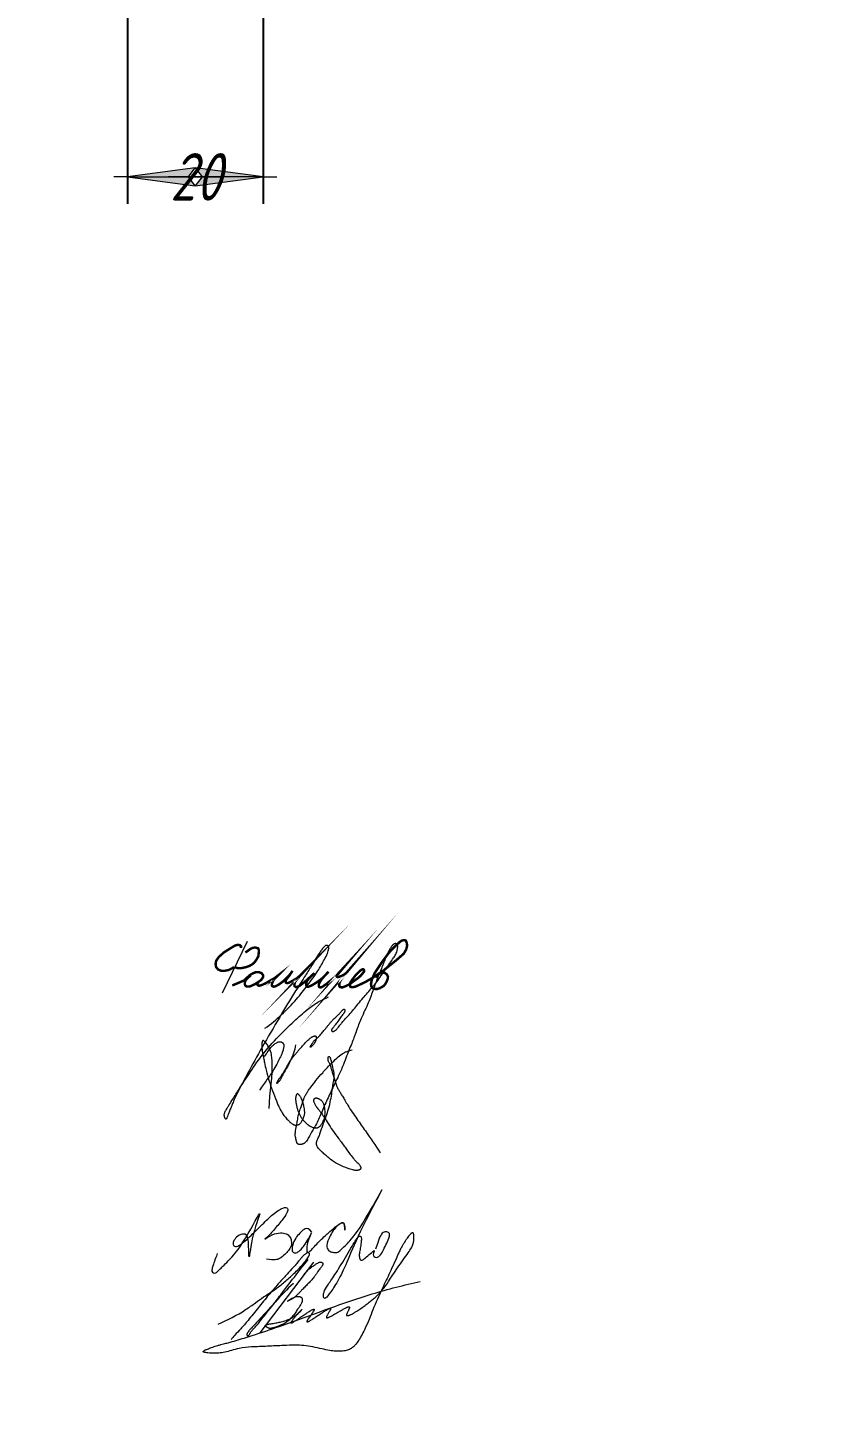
# Model space of a CAD drawing. Header units: millimetres. Extents: x 0 to 210, y 0 to 297.
# Drawn here: x 47.1 to 105.4, y 0 to 102.3 of the extents above; entities that cross this region are included whole.
import ezdxf

# ---------------------------------------------------------------- set-up
doc = ezdxf.new("R2010")
doc.units = ezdxf.units.MM
for name, pattern in [('K5LT32789', [0]), ('K5LT32790', [0]), ('K5LT32791', [0]), ('K5LT_THIN', [0])]:
    doc.linetypes.add(name, pattern=pattern)
doc.layers.add('Системный слой', color=7, linetype='Continuous')
doc.styles.add('KDIMTEXTSTYLE', font='GOST_AU.SHX', dxfattribs={"width": 0.96, "oblique": 15, "height": 5})
doc.dimstyles.new('KDIMSTYLE (0.50)', dxfattribs={"dimtxt": 5, "dimasz": 1, "dimexe": 2, "dimexo": 0.0625, "dimgap": 1, "dimtad": 1, "dimlfac": 2, "dimtxsty": 'KDIMTEXTSTYLE', "dimsah": 1, "dimcen": 0.09, "dimdle": 1, "dimadec": 0, "dimazin": 0, "dimtfac": 0.667, "dimtmove": 0, "dimatfit": 3, "dimfxl": 1, "dimtvp": 1, "dimtolj": 1, "dimtzin": 0, "dimarcsym": 0})

# ---------------------------------------------------------------- blocks, each defined once
blk = doc.blocks.new('KDIMARROW_02')
at = {"layer": 'Системный слой'}
blk.add_hatch(color=0, dxfattribs=at).paths.add_polyline_path([(4.5, 0), (5, 0.66), (0, 0), (5, -0.66)])
at = {"layer": 'Системный слой', "color": 0, "linetype": 'K5LT_THIN', "lineweight": 18}
for p, q in [((0, 0), (-1, 0)), ((5, 0.66), (0, 0)), ((0, 0), (5, -0.66)), ((0, 0), (7, 0)), ((4.5, 0), (5, 0.66)), ((5, -0.66), (4.5, 0))]:
    blk.add_line(p, q, dxfattribs=at)
blk = doc.blocks.new('U10')
at = {"layer": 'Системный слой', "color": 5, "linetype": 'K5LT32789', "lineweight": 18, "true_color": 0x0000ff}
for points in [[(67.98, 13.62), (67.78, 13.93), (67.47, 13.93), (67.18, 13.63), (66.85, 13.3), (66.59, 12.85), (66.47, 12.25), (66.66, 12.07), (66.98, 12.15), (67.18, 12.35), (67.41, 12.62), (67.72, 13.11), (68.07, 13.8), (67.72, 13.11), (67.6, 12.55), (67.6, 12.22), (67.69, 12.14), (67.83, 12.19), (68.51, 12.95), (69.24, 13.62), (69.61, 13.95), (70.01, 14.22), (70.19, 14.33), (70.34, 14.33), (70.41, 14.12), (70.41, 13.9), (70.41, 13.66), (70.41, 14.12), (70.34, 14.33), (70.19, 14.34), (69.61, 13.95), (69.08, 12.89), (69.08, 12.42), (69.29, 12.2), (69.6, 12.12), (69.91, 12.12), (70.16, 12.37), (70.48, 12.69), (71.5, 13.71), (73.97, 18.28), (71.5, 13.71), (70.63, 11.52), (69.96, 10.11), (69.35, 9.16), (68.96, 8.69), (68.83, 8.79), (68.83, 9.2), (69.12, 9.7), (69.63, 10.4), (70.46, 11.76), (71.29, 13.18), (71.47, 13.36), (71.61, 13.34), (71.65, 13.12), (71.58, 12.64), (71.52, 12.26), (71.45, 11.87), (71.53, 11.59), (71.68, 11.51), (71.9, 11.73), (72.31, 12.05), (72.68, 12.42), (72.45, 11.93), (72.56, 11.82), (72.72, 11.75), (72.91, 11.82), (73.14, 12.05), (73.76, 13.35), (73.69, 13.61), (73.45, 13.68), (73.15, 13.6), (72.95, 13.21), (72.81, 12.77), (72.68, 12.39)], [(61.01, 12.05), (60.83, 11.55), (60.65, 11.05), (60.59, 10.74), (60.72, 10.6), (60.91, 10.6), (61.08, 10.78), (61.59, 11.28), (62.82, 12.51), (64.59, 15.99), (63.52, 13.39), (63.34, 11.07), (63.34, 13.21), (63.12, 13.55), (62.61, 13.44), (62.26, 13.09), (62.14, 12.78), (62.26, 12.56), (62.57, 12.56), (63.34, 13.21), (64.38, 14.25), (65.1, 14.97), (65.92, 15.51), (66.27, 15.4), (66.18, 15.11), (65.97, 14.73), (65.29, 13.92), (64.72, 13.25), (64.33, 12.99), (65.09, 13.5), (65.7, 13.61), (66.1, 13.53), (66.37, 13.33), (66.49, 13), (66.49, 12.61), (66.25, 12.26), (66.01, 12.02), (65.63, 11.64), (65.22, 11.55), (64.64, 11.65)]]:
    blk.add_open_spline(points, degree=3, dxfattribs=at)
blk = doc.blocks.new('U11')
at = {"layer": 'Системный слой', "color": 5, "linetype": 'K5LT32790', "lineweight": 18, "true_color": 0x0000ff}
blk.add_open_spline([(64.83, 22.75), (64.86, 23.93), (65.16, 25.26), (65.02, 26.67), (64.95, 26.94), (64.88, 27.12), (64.79, 27.28), (64.71, 27.42), (64.62, 27.53), (64.55, 27.62), (64.5, 27.67), (64.46, 27.7), (64.44, 27.72), (64.43, 27.73), (64.42, 27.73), (64.41, 27.74), (64.4, 27.74), (64.39, 27.74), (64.38, 27.74), (64.38, 27.74), (64.37, 27.73), (64.36, 27.73), (64.36, 27.73), (64.35, 27.72), (64.35, 27.72), (64.34, 27.71), (64.34, 27.7), (64.33, 27.68), (64.33, 27.66), (64.32, 27.64), (64.31, 27.61), (64.31, 27.57), (64.3, 27.5), (64.3, 27.42), (64.3, 27.31), (64.31, 27.18), (64.32, 27.04), (64.34, 26.89), (64.38, 26.7), (64.43, 26.44), (64.51, 26.05), (64.62, 25.5), (64.81, 24.8), (65.08, 24.06), (65.34, 23.35), (65.59, 22.77), (65.84, 22.34), (66.08, 22.03), (66.29, 21.82), (66.44, 21.67), (66.56, 21.59), (66.63, 21.55), (66.68, 21.53), (66.73, 21.52), (66.78, 21.51), (66.83, 21.51), (66.88, 21.52), (66.93, 21.53), (66.98, 21.54), (67.02, 21.56), (67.05, 21.58), (67.09, 21.6), (67.12, 21.63), (67.15, 21.67), (67.2, 21.73), (67.25, 21.82), (67.32, 21.93), (67.38, 22.06), (67.42, 22.19), (67.45, 22.31), (67.46, 22.43), (67.45, 22.56), (67.44, 22.73), (67.4, 22.93), (67.34, 23.15), (67.27, 23.36), (67.21, 23.51), (67.15, 23.6), (67.1, 23.67), (67.06, 23.72), (67.03, 23.75), (67, 23.78), (66.97, 23.8), (66.96, 23.8), (66.94, 23.81), (66.93, 23.81), (66.93, 23.81), (66.92, 23.81), (66.91, 23.81), (66.9, 23.81), (66.9, 23.81), (66.89, 23.8), (66.89, 23.8), (66.88, 23.79), (66.87, 23.79), (66.86, 23.78), (66.85, 23.76), (66.84, 23.74), (66.83, 23.72), (66.82, 23.68), (66.81, 23.64), (66.79, 23.59), (66.79, 23.52), (66.78, 23.45), (66.79, 23.37), (66.8, 23.25), (66.83, 23.09), (66.87, 22.88), (66.93, 22.64), (67.01, 22.42), (67.11, 22.22), (67.24, 22.02), (67.39, 21.83), (67.55, 21.67), (67.7, 21.53), (67.84, 21.44), (67.95, 21.38), (68.05, 21.34), (68.14, 21.32), (68.22, 21.31), (68.28, 21.31), (68.34, 21.31), (68.39, 21.32), (68.43, 21.34), (68.47, 21.35), (68.51, 21.38), (68.55, 21.41), (68.59, 21.45), (68.64, 21.5), (68.7, 21.58), (68.77, 21.68), (68.83, 21.8), (68.88, 21.94), (68.93, 22.08), (68.95, 22.23), (68.96, 22.4), (68.96, 22.57), (68.94, 22.75), (68.91, 22.91), (68.86, 23.04), (68.81, 23.15), (68.76, 23.23), (68.71, 23.29), (68.66, 23.34), (68.6, 23.39), (68.55, 23.42), (68.49, 23.45), (68.43, 23.47), (68.38, 23.49), (68.34, 23.49), (68.3, 23.49), (68.27, 23.49), (68.25, 23.49), (68.22, 23.48), (68.19, 23.47), (68.17, 23.45), (68.15, 23.44), (68.14, 23.43), (68.13, 23.41), (68.12, 23.4), (68.11, 23.39), (68.11, 23.38), (68.1, 23.37), (68.1, 23.35), (68.1, 23.33), (68.1, 23.31), (68.11, 23.29), (68.11, 23.26), (68.13, 23.23), (68.15, 23.17), (68.19, 23.1), (68.23, 23.01), (68.29, 22.9), (68.37, 22.78), (68.49, 22.64), (68.66, 22.43), (68.89, 22.12), (69.17, 21.67), (69.51, 21.11), (69.96, 20.51), (70.4, 19.93), (70.77, 19.42), (71.04, 19.04), (71.25, 18.84), (71.38, 18.72), (71.47, 18.63), (71.52, 18.56), (71.55, 18.5), (71.57, 18.45), (71.58, 18.41), (71.59, 18.38), (71.59, 18.35), (71.59, 18.33), (71.58, 18.32), (71.58, 18.3), (71.57, 18.29), (71.57, 18.28), (71.56, 18.27), (71.55, 18.26), (71.53, 18.25), (71.51, 18.23), (71.49, 18.22), (71.46, 18.21), (71.43, 18.2), (71.38, 18.19), (71.34, 18.18), (71.28, 18.18), (71.21, 18.18), (71.11, 18.19), (70.98, 18.22), (70.77, 18.28), (70.48, 18.38), (70.12, 18.54), (69.74, 18.73), (69.45, 18.92), (69.21, 19.11), (68.99, 19.31), (68.76, 19.51), (68.56, 19.69), (68.44, 19.83), (68.38, 19.93), (68.35, 19.99), (68.34, 20.04), (68.33, 20.09), (68.32, 20.14), (68.32, 20.19), (68.33, 20.24), (68.34, 20.29), (68.36, 20.35), (68.39, 20.42), (68.43, 20.52), (68.5, 20.68), (68.59, 20.89), (68.68, 21.18), (68.79, 21.49), (68.91, 21.82), (69.06, 22.23), (69.23, 22.74), (69.37, 23.34), (69.46, 23.89), (69.51, 24.34), (69.58, 24.69), (69.63, 24.97), (69.64, 25.2), (69.62, 25.38), (69.58, 25.56), (69.53, 25.76), (69.48, 25.96), (69.44, 26.15), (69.41, 26.29), (69.38, 26.38), (69.36, 26.45), (69.34, 26.49), (69.32, 26.51), (69.31, 26.52), (69.3, 26.53), (69.29, 26.54), (69.28, 26.54), (69.27, 26.55), (69.27, 26.55), (69.26, 26.55), (69.25, 26.55), (69.24, 26.55), (69.23, 26.55), (69.22, 26.54), (69.21, 26.54), (69.2, 26.53), (69.19, 26.52), (69.18, 26.52), (69.17, 26.51), (69.17, 26.5), (69.16, 26.48), (69.16, 26.47), (69.15, 26.46), (69.15, 26.44), (69.15, 26.42), (69.15, 26.39), (69.15, 26.36), (69.16, 26.32), (69.17, 26.27), (69.2, 26.21), (69.23, 26.14), (69.28, 26.04), (69.33, 25.92), (69.37, 25.78), (69.42, 25.6), (69.5, 25.38), (69.59, 25.12), (69.68, 24.82), (69.76, 24.54), (69.85, 24.3), (69.96, 24.09), (70.1, 23.87), (70.25, 23.63), (70.43, 23.33), (70.65, 22.93), (70.95, 22.47), (71.29, 21.99), (71.61, 21.53), (72.2, 20.7), (72.67, 20.02), (73.02, 19.47)], degree=3, knots=[0, 0, 0, 0, 23.088924, 25.905784, 27.368497, 28.578535, 29.721875, 30.813961, 31.805183, 32.534012, 32.992903, 33.225793, 33.377047, 33.48833, 33.574551, 33.643805, 33.701224, 33.750367, 33.79387, 33.833355, 33.872141, 33.912355, 33.95659, 34.00557, 34.061357, 34.126468, 34.204109, 34.298549, 34.415744, 34.564555, 34.759459, 35.028229, 35.412864, 35.997175, 36.728139, 37.568941, 38.433825, 39.401332, 40.578431, 42.235398, 44.569602, 48.269133, 53.187712, 58.58434, 63.764044, 67.778676, 70.998143, 73.369834, 75.349816, 76.796874, 77.581324, 78.028914, 78.378087, 78.696803, 79.013489, 79.343373, 79.678587, 80.006824, 80.317932, 80.606471, 80.866035, 81.11641, 81.383983, 81.718354, 82.16781, 82.839361, 83.733235, 84.705422, 85.582724, 86.324391, 87.057116, 87.890757, 88.945341, 90.321141, 91.965571, 93.426367, 94.484215, 95.101021, 95.580997, 96.013141, 96.361093, 96.626002, 96.782739, 96.889142, 96.971138, 97.03813, 97.095272, 97.145901, 97.188561, 97.228747, 97.268915, 97.315311, 97.366861, 97.425655, 97.494454, 97.577142, 97.679623, 97.811915, 97.985663, 98.226797, 98.532587, 98.897786, 99.296036, 99.737821, 100.261724, 100.964229, 101.99978, 103.525411, 105.150667, 106.72453, 108.093532, 109.590313, 111.195302, 112.777483, 114.126394, 115.159714, 115.93325, 116.599105, 117.196687, 117.716186, 118.147278, 118.512091, 118.830828, 119.112084, 119.376147, 119.650254, 119.966184, 120.348472, 120.832611, 121.462575, 122.257884, 123.166317, 124.121896, 125.077441, 126.058759, 127.110722, 128.27138, 129.455541, 130.54928, 131.472222, 132.224076, 132.842804, 133.343527, 133.786162, 134.209733, 134.641953, 135.076751, 135.490934, 135.840567, 136.1162, 136.329021, 136.516582, 136.697073, 136.87991, 137.063295, 137.235465, 137.38613, 137.514261, 137.623548, 137.718445, 137.797689, 137.875651, 137.957944, 138.055516, 138.163779, 138.288043, 138.436309, 138.622516, 138.862075, 139.203128, 139.704326, 140.381097, 141.218915, 142.127317, 143.259517, 144.821141, 147.317764, 150.75711, 155.19517, 160.069171, 165.224464, 169.471142, 172.421411, 174.092925, 175.138298, 175.966748, 176.479558, 176.900272, 177.244752, 177.52135, 177.72293, 177.873709, 177.996322, 178.101436, 178.195314, 178.281517, 178.366118, 178.454913, 178.554755, 178.670049, 178.807074, 178.975201, 179.187234, 179.439473, 179.719727, 180.029511, 180.383269, 180.823448, 181.407111, 182.246837, 183.563618, 185.512414, 188.365901, 191.16936, 193.636194, 195.215931, 197.147086, 199.269225, 201.224518, 202.392176, 202.935446, 203.335749, 203.665039, 203.98044, 204.30527, 204.630666, 204.95421, 205.28424, 205.683122, 206.145312, 206.866804, 207.837862, 209.464316, 211.387339, 213.648133, 215.828171, 218.361631, 222.046321, 226.400789, 230.237614, 232.987127, 235.143069, 237.145235, 238.600123, 239.59432, 240.714469, 242.086859, 243.579513, 244.83703, 245.773068, 246.379449, 246.80954, 247.077534, 247.227517, 247.33398, 247.41847, 247.489521, 247.552012, 247.609222, 247.663606, 247.717168, 247.768592, 247.820784, 247.876677, 247.942191, 248.018083, 248.10247, 248.189421, 248.269471, 248.347072, 248.425637, 248.512886, 248.605679, 248.706816, 248.820413, 248.952282, 249.111489, 249.313956, 249.574155, 249.89782, 250.303709, 250.841791, 251.528272, 252.381244, 253.359593, 254.475963, 255.872687, 257.851092, 259.938273, 261.963603, 263.469883, 265.046448, 266.586695, 268.366913, 270.599666, 273.407082, 277.373027, 281.234201, 284.882343, 288.313023, 301, 301, 301, 301], dxfattribs=at)
blk = doc.blocks.new('U12')
at = {"layer": 'Системный слой', "color": 5, "linetype": 'K5LT32790', "lineweight": 18, "true_color": 0x0000ff}
for points, knots in [([(66.78, 27.43), (66.72, 27.01), (66.51, 26.47), (66.19, 25.81), (65.97, 25.46), (65.82, 25.18), (65.73, 25), (65.68, 24.89), (65.64, 24.83), (65.61, 24.79), (65.57, 24.75), (65.54, 24.71), (65.51, 24.68), (65.48, 24.65), (65.45, 24.62), (65.44, 24.61), (65.43, 24.6), (65.43, 24.6), (65.42, 24.6), (65.42, 24.6), (65.42, 24.59), (65.41, 24.59), (65.41, 24.59), (65.41, 24.59), (65.41, 24.59), (65.41, 24.6), (65.41, 24.6), (65.41, 24.6), (65.41, 24.6), (65.41, 24.61), (65.41, 24.61), (65.41, 24.62), (65.42, 24.63), (65.42, 24.64), (65.43, 24.66), (65.44, 24.69), (65.45, 24.72), (65.47, 24.75), (65.48, 24.79), (65.51, 24.84), (65.54, 24.89), (65.59, 24.95), (65.65, 25.02), (65.73, 25.14), (65.85, 25.32), (65.98, 25.53), (66.1, 25.76), (66.23, 25.99), (66.39, 26.24), (66.57, 26.51), (66.78, 26.75), (66.95, 26.96), (67.14, 27.18), (67.36, 27.44), (67.62, 27.69), (67.81, 27.88), (67.94, 27.98), (68, 28.01), (68.05, 28.04), (68.1, 28.06), (68.14, 28.07), (68.18, 28.08), (68.21, 28.08), (68.23, 28.08), (68.24, 28.08), (68.25, 28.08), (68.26, 28.07), (68.27, 28.07), (68.28, 28.06), (68.28, 28.06), (68.29, 28.05), (68.29, 28.05), (68.3, 28.04), (68.3, 28.03), (68.3, 28.01), (68.3, 28), (68.3, 27.98), (68.3, 27.95), (68.3, 27.91), (68.29, 27.86), (68.28, 27.8), (68.27, 27.74), (68.25, 27.69), (68.23, 27.64), (68.2, 27.59), (68.17, 27.54), (68.13, 27.49), (68.09, 27.44), (68.05, 27.4), (68.02, 27.36), (67.99, 27.34), (67.96, 27.31), (67.94, 27.29), (67.91, 27.27), (67.9, 27.26), (67.89, 27.26), (67.88, 27.25), (67.88, 27.25), (67.87, 27.25), (67.87, 27.25), (67.87, 27.25), (67.87, 27.25), (67.86, 27.25), (67.86, 27.25), (67.86, 27.25), (67.86, 27.25), (67.86, 27.25), (67.86, 27.26), (67.86, 27.26), (67.86, 27.26), (67.86, 27.26), (67.86, 27.27), (67.86, 27.27), (67.87, 27.28), (67.87, 27.29), (67.88, 27.31), (67.89, 27.33), (67.9, 27.35), (67.92, 27.38), (67.93, 27.4), (67.95, 27.42), (67.97, 27.45), (67.99, 27.5), (68.02, 27.56), (68.07, 27.63), (68.13, 27.71), (68.21, 27.79), (68.32, 27.88), (68.46, 28), (68.59, 28.14), (68.71, 28.28), (68.82, 28.42), (68.94, 28.56), (69.07, 28.72), (69.2, 28.88), (69.33, 29.05), (69.5, 29.23), (69.68, 29.4), (69.86, 29.57), (69.99, 29.7), (70.08, 29.8), (70.14, 29.87), (70.19, 29.93), (70.23, 29.97), (70.27, 30.01), (70.3, 30.03), (70.31, 30.04), (70.33, 30.05), (70.33, 30.05), (70.34, 30.06), (70.35, 30.06), (70.36, 30.06), (70.36, 30.06), (70.37, 30.06), (70.37, 30.06), (70.37, 30.05), (70.38, 30.05), (70.38, 30.05), (70.38, 30.04), (70.39, 30.04), (70.39, 30.03), (70.39, 30.02), (70.4, 30.01), (70.4, 30), (70.4, 29.98), (70.41, 29.96), (70.41, 29.93), (70.4, 29.91), (70.4, 29.88), (70.39, 29.86), (70.38, 29.83), (70.36, 29.8), (70.34, 29.76), (70.3, 29.7), (70.23, 29.62), (70.14, 29.51), (70.04, 29.37), (69.94, 29.22), (69.84, 29.06), (69.74, 28.94), (69.66, 28.84), (69.6, 28.76), (69.55, 28.69), (69.5, 28.65), (69.47, 28.62), (69.46, 28.59), (69.45, 28.57), (69.44, 28.55), (69.44, 28.54), (69.44, 28.52), (69.44, 28.5), (69.44, 28.49), (69.44, 28.47), (69.45, 28.45), (69.45, 28.44), (69.46, 28.43), (69.46, 28.43), (69.47, 28.42), (69.47, 28.42), (69.48, 28.41), (69.49, 28.41), (69.49, 28.41), (69.5, 28.41), (69.51, 28.41), (69.52, 28.41), (69.53, 28.41), (69.55, 28.41), (69.57, 28.42), (69.59, 28.43), (69.63, 28.45), (69.67, 28.47), (69.72, 28.5), (69.77, 28.54), (69.82, 28.59), (69.88, 28.66), (69.96, 28.75), (70.07, 28.89), (70.23, 29.1), (70.45, 29.35), (70.75, 29.66), (71.06, 30.03), (71.4, 30.45), (71.74, 30.86), (72.09, 31.26), (72.43, 31.65), (72.78, 32.07), (73.1, 32.54), (73.41, 33), (73.73, 33.42), (73.97, 33.79), (74.15, 34.05), (74.23, 34.24), (74.26, 34.36), (74.28, 34.46), (74.29, 34.54), (74.3, 34.59), (74.31, 34.64), (74.31, 34.68), (74.31, 34.72), (74.3, 34.74), (74.29, 34.77), (74.28, 34.79), (74.26, 34.81), (74.25, 34.83), (74.23, 34.85), (74.22, 34.86), (74.2, 34.87), (74.19, 34.88), (74.18, 34.88), (74.16, 34.89), (74.15, 34.89), (74.13, 34.89), (74.11, 34.88), (74.09, 34.88), (74.07, 34.87), (74.04, 34.86), (74.01, 34.84), (73.98, 34.82), (73.94, 34.79), (73.91, 34.75), (73.87, 34.71), (73.83, 34.65), (73.79, 34.58), (73.73, 34.49), (73.65, 34.34), (73.53, 34.12), (73.41, 33.83), (73.28, 33.5), (73.15, 33.15), (73, 32.79), (72.83, 32.4), (72.67, 31.96), (72.51, 31.51), (72.34, 31.03), (72.14, 30.51), (71.89, 29.96), (71.63, 29.42), (71.44, 28.94), (71.32, 28.62), (71.26, 28.43), (71.22, 28.31), (71.16, 28.16), (71.06, 27.89), (70.91, 27.5), (70.7, 27), (70.48, 26.43), (70.22, 25.76), (69.88, 24.99), (69.44, 24.11), (69, 23.16), (68.59, 22.19), (68.21, 21.36), (67.84, 20.81), (67.67, 20.46), (67.56, 20.3), (67.49, 20.23), (67.43, 20.19), (67.38, 20.15), (67.33, 20.13), (67.27, 20.11), (67.21, 20.09), (67.15, 20.08), (67.09, 20.08), (67.05, 20.08), (67.01, 20.09), (66.99, 20.1), (66.97, 20.11), (66.95, 20.12), (66.94, 20.13), (66.93, 20.14), (66.91, 20.15), (66.9, 20.17), (66.89, 20.2), (66.87, 20.23), (66.86, 20.28), (66.84, 20.35), (66.82, 20.45), (66.79, 20.57), (66.76, 20.71), (66.76, 20.84), (66.77, 20.98), (66.79, 21.14), (66.83, 21.35), (66.88, 21.63), (66.94, 21.98), (67.03, 22.39), (67.15, 22.76), (67.26, 23.06), (67.34, 23.31), (67.42, 23.53), (67.53, 23.76), (67.7, 24.03), (67.95, 24.38), (68.31, 24.84), (68.8, 25.4), (69.31, 25.96), (69.78, 26.42), (70.14, 26.72), (70.41, 26.88), (70.66, 26.98), (70.84, 27.04), (70.94, 27.07)], [0, 0, 0, 0, 9.050129, 12.27524, 15.459, 17.73484, 19.057413, 19.710841, 20.186256, 20.578255, 20.920156, 21.263228, 21.624829, 21.943402, 22.174143, 22.29629, 22.36276, 22.406894, 22.439057, 22.464194, 22.484922, 22.502166, 22.516262, 22.528133, 22.539447, 22.552242, 22.56817, 22.588053, 22.611987, 22.639741, 22.672744, 22.715192, 22.776687, 22.87041, 23.023044, 23.2152, 23.446308, 23.698853, 24.014406, 24.364067, 24.793807, 25.28352, 25.941626, 26.877925, 28.429965, 30.348657, 32.240773, 33.898399, 35.948367, 38.485583, 40.825304, 42.59187, 44.267244, 46.970047, 49.74801, 51.863744, 52.701471, 53.104911, 53.483029, 53.862972, 54.210178, 54.473163, 54.650607, 54.780151, 54.882015, 54.96597, 55.037892, 55.101774, 55.160577, 55.215489, 55.269733, 55.3265, 55.390437, 55.464507, 55.552848, 55.661752, 55.802045, 55.996896, 56.278982, 56.657771, 57.087852, 57.530059, 57.926999, 58.28654, 58.645161, 59.086887, 59.580412, 60.070145, 60.456808, 60.770321, 61.020502, 61.287434, 61.539711, 61.751465, 61.877288, 61.951174, 62.001019, 62.037083, 62.064047, 62.085222, 62.102691, 62.117816, 62.131035, 62.143011, 62.154708, 62.167188, 62.181333, 62.197688, 62.21651, 62.238222, 62.264236, 62.296726, 62.338711, 62.394112, 62.469848, 62.581386, 62.750144, 62.953234, 63.151975, 63.325302, 63.501424, 63.750698, 64.126703, 64.655732, 65.239268, 65.888652, 66.649933, 67.724768, 68.970934, 70.450533, 71.673771, 72.965674, 74.199734, 75.716608, 77.191491, 78.669398, 80.263602, 82.259995, 84.0227, 85.431088, 86.180031, 86.82002, 87.357354, 87.830339, 88.196682, 88.427814, 88.563885, 88.657509, 88.728451, 88.784957, 88.831759, 88.871976, 88.907862, 88.941164, 88.973333, 89.002363, 89.031139, 89.061129, 89.097204, 89.139544, 89.190239, 89.252182, 89.329582, 89.428874, 89.559889, 89.727893, 89.910432, 90.08993, 90.259821, 90.437176, 90.634512, 90.867411, 91.167757, 91.627014, 92.382088, 93.419966, 94.672454, 96.030915, 97.344377, 98.512333, 99.382533, 100.080146, 100.642761, 101.098523, 101.416568, 101.614452, 101.761411, 101.888131, 102.002041, 102.112642, 102.228685, 102.353162, 102.475542, 102.582798, 102.67162, 102.744553, 102.805473, 102.857643, 102.905538, 102.953137, 103.003348, 103.057077, 103.11538, 103.180499, 103.255316, 103.343787, 103.451799, 103.589159, 103.775473, 104.036879, 104.381072, 104.782032, 105.231565, 105.731185, 106.331113, 107.131661, 108.329516, 110.150194, 112.636877, 115.501671, 119.160964, 122.898631, 126.952961, 130.409086, 134.037174, 137.994275, 142.035946, 146.041027, 149.822245, 153.085433, 155.385996, 156.523495, 157.344961, 158.084473, 158.656408, 159.032405, 159.319553, 159.62593, 159.882585, 160.081757, 160.265654, 160.447561, 160.63144, 160.806021, 160.962993, 161.100471, 161.220792, 161.327559, 161.424857, 161.521276, 161.623153, 161.736504, 161.863212, 162.008568, 162.179889, 162.387514, 162.643846, 162.945007, 163.264358, 163.6135, 164.014772, 164.533206, 165.020618, 165.794064, 166.857794, 168.64401, 171.006738, 173.517367, 176.204619, 178.789913, 181.800729, 185.264053, 188.598832, 192.086757, 196.039981, 200.351441, 204.98312, 208.606796, 211.174086, 212.324149, 212.840152, 213.814159, 215.76165, 218.911517, 222.760316, 227.121283, 231.883071, 238.054257, 244.879079, 252.670992, 260.372327, 267.206768, 271.910472, 274.294825, 275.442431, 276.007431, 276.456493, 276.872537, 277.298483, 277.734538, 278.182349, 278.627236, 279.027811, 279.347916, 279.582846, 279.760539, 279.906542, 280.032941, 280.152577, 280.276179, 280.413989, 280.572354, 280.762102, 281.004984, 281.334701, 281.830666, 282.557033, 283.530703, 284.521091, 285.429966, 286.323075, 287.47734, 288.942216, 290.783007, 293.428229, 296.57457, 299.586331, 301.717918, 303.359613, 305.016414, 306.799751, 308.827327, 311.560281, 315.955926, 321.284596, 327.290578, 331.929165, 335.294372, 337.07654, 338.608554, 341, 341, 341, 341]), ([(64.52, 28.65), (65.39, 29.26), (66.48, 30.3), (67.67, 31.81), (68.39, 32.77), (68.83, 33.58), (69.1, 34.07), (69.19, 34.33), (69.22, 34.46), (69.23, 34.54), (69.23, 34.59), (69.23, 34.62), (69.22, 34.64), (69.21, 34.66), (69.21, 34.68), (69.2, 34.69), (69.19, 34.7), (69.18, 34.71), (69.16, 34.72), (69.14, 34.73), (69.12, 34.74), (69.1, 34.75), (69.08, 34.75), (69.06, 34.75), (69.05, 34.75), (69.03, 34.75), (69.01, 34.74), (69, 34.74), (68.98, 34.73), (68.96, 34.72), (68.94, 34.7), (68.91, 34.67), (68.87, 34.63), (68.81, 34.56), (68.7, 34.42), (68.53, 34.19), (68.28, 33.8), (67.95, 33.23), (67.43, 32.41), (66.62, 31.15), (65.55, 29.38), (64.37, 27.36), (63.39, 25.59), (62.74, 24.37), (62.39, 23.66), (62.19, 23.23), (62.06, 22.9), (61.95, 22.62), (61.85, 22.37), (61.78, 22.18), (61.74, 22.07), (61.71, 22.02), (61.7, 22), (61.69, 21.98), (61.69, 21.98), (61.68, 21.97), (61.67, 21.96), (61.67, 21.96), (61.66, 21.96), (61.66, 21.96), (61.65, 21.96), (61.65, 21.96), (61.65, 21.96), (61.64, 21.96), (61.64, 21.96), (61.63, 21.97), (61.63, 21.97), (61.62, 21.97), (61.62, 21.98), (61.61, 21.99), (61.6, 22), (61.59, 22.02), (61.58, 22.05), (61.56, 22.09), (61.55, 22.13), (61.54, 22.18), (61.53, 22.23), (61.53, 22.28), (61.54, 22.34), (61.55, 22.4), (61.57, 22.46), (61.6, 22.53), (61.65, 22.61), (61.73, 22.74), (61.87, 22.98), (62.16, 23.44), (62.69, 24.28), (63.47, 25.46), (64.45, 26.9), (65.62, 28.16), (66.74, 29.24), (67.66, 30.06), (68.47, 30.62), (68.97, 30.85), (69.2, 30.96)], [0, 0, 0, 0, 8.550609, 12.054989, 15.548009, 18.191121, 19.498995, 20.058209, 20.381615, 20.589671, 20.716665, 20.79368, 20.851701, 20.900722, 20.944653, 20.985245, 21.025642, 21.06834, 21.115939, 21.168338, 21.224707, 21.283052, 21.340576, 21.394663, 21.443781, 21.488289, 21.53119, 21.575808, 21.625508, 21.683081, 21.754287, 21.848548, 21.98875, 22.223415, 22.641351, 23.38396, 24.591455, 26.333193, 28.725175, 32.394143, 38.444137, 45.386804, 51.336644, 54.759282, 56.550214, 57.736198, 58.581068, 59.410817, 60.190375, 60.748602, 61.044545, 61.139793, 61.19713, 61.237089, 61.267135, 61.290713, 61.309862, 61.325937, 61.339917, 61.352551, 61.36445, 61.376142, 61.388111, 61.400062, 61.412022, 61.424542, 61.439066, 61.45699, 61.479741, 61.509795, 61.550475, 61.607942, 61.688058, 61.795635, 61.922219, 62.059168, 62.198495, 62.342871, 62.495112, 62.658157, 62.830855, 63.02153, 63.245709, 63.594568, 64.237865, 65.516344, 67.957442, 72.253573, 76.989753, 81.977365, 86.090995, 89.562811, 91.905588, 94, 94, 94, 94]), ([(64.5, 26.56), (64.68, 26.83), (64.88, 27.17), (65.21, 27.47), (65.33, 27.55), (65.43, 27.61), (65.5, 27.64), (65.56, 27.66), (65.61, 27.66), (65.64, 27.66), (65.67, 27.66), (65.7, 27.65), (65.73, 27.64), (65.76, 27.63), (65.79, 27.62), (65.81, 27.6), (65.84, 27.57), (65.86, 27.55), (65.88, 27.53), (65.89, 27.5), (65.9, 27.47), (65.91, 27.44), (65.91, 27.41), (65.92, 27.37), (65.92, 27.31), (65.91, 27.25), (65.89, 27.15), (65.86, 27.03), (65.8, 26.86), (65.69, 26.6), (65.51, 26.22), (65.27, 25.75), (64.97, 25.28), (64.68, 24.88), (64.41, 24.49), (64.22, 24.23), (64.12, 24.09)], [0, 0, 0, 0, 6.031327, 7.224988, 8.103691, 8.779791, 9.271523, 9.620615, 9.879085, 10.092232, 10.278511, 10.453749, 10.630111, 10.818394, 11.017829, 11.223201, 11.427374, 11.623322, 11.806227, 11.978077, 12.150954, 12.337468, 12.550087, 12.799771, 13.111892, 13.519386, 14.078895, 14.842107, 15.895849, 17.445078, 19.990893, 23.601088, 27.190299, 30.147219, 32.759048, 36, 36, 36, 36])]:
    blk.add_open_spline(points, degree=3, knots=knots, dxfattribs=at)
blk = doc.blocks.new('U13')
at = {"layer": 'Системный слой', "color": 5, "linetype": 'K5LT32790', "lineweight": 18, "true_color": 0x0000ff}
blk.add_line((68.11, 11.42), (64.14, 6.22), dxfattribs=at)
for points, knots in [([(67.35, 10.43), (67.53, 10.66), (67.79, 10.95), (68.16, 11.2), (68.33, 11.31), (68.45, 11.38), (68.53, 11.41), (68.57, 11.42), (68.6, 11.43), (68.63, 11.42), (68.66, 11.42), (68.68, 11.42), (68.7, 11.41), (68.72, 11.4), (68.74, 11.38), (68.75, 11.37), (68.77, 11.36), (68.78, 11.35), (68.78, 11.34), (68.79, 11.33), (68.79, 11.32), (68.8, 11.3), (68.8, 11.29), (68.8, 11.27), (68.8, 11.26), (68.79, 11.24), (68.78, 11.22), (68.77, 11.19), (68.75, 11.16), (68.72, 11.11), (68.67, 11.05), (68.6, 10.97), (68.52, 10.86), (68.42, 10.72), (68.31, 10.55), (68.16, 10.35), (67.96, 10.1), (67.72, 9.85), (67.46, 9.59), (67.26, 9.38), (67.09, 9.21), (66.97, 9.07), (66.87, 8.97), (66.79, 8.9), (66.72, 8.84), (66.65, 8.8), (66.58, 8.75), (66.5, 8.7), (66.42, 8.66), (66.35, 8.62), (66.29, 8.59), (66.26, 8.57), (66.24, 8.56), (66.23, 8.56), (66.22, 8.55), (66.21, 8.55), (66.21, 8.55), (66.2, 8.54), (66.2, 8.54), (66.2, 8.54), (66.19, 8.54), (66.19, 8.54), (66.19, 8.54), (66.19, 8.54), (66.19, 8.55), (66.19, 8.55), (66.19, 8.55), (66.2, 8.55), (66.2, 8.55), (66.2, 8.55), (66.2, 8.56), (66.21, 8.56), (66.21, 8.56), (66.22, 8.57), (66.23, 8.57), (66.24, 8.58), (66.25, 8.59), (66.28, 8.61), (66.31, 8.63), (66.36, 8.66), (66.43, 8.71), (66.51, 8.76), (66.6, 8.8), (66.69, 8.84), (66.78, 8.87), (66.87, 8.89), (66.95, 8.89), (67.02, 8.9), (67.07, 8.89), (67.11, 8.88), (67.14, 8.87), (67.17, 8.86), (67.18, 8.85), (67.2, 8.84), (67.21, 8.82), (67.23, 8.81), (67.24, 8.79), (67.25, 8.76), (67.26, 8.73), (67.27, 8.7), (67.27, 8.66), (67.28, 8.62), (67.27, 8.57), (67.27, 8.53), (67.25, 8.48), (67.23, 8.42), (67.2, 8.35), (67.14, 8.25), (67.05, 8.12), (66.91, 7.92), (66.75, 7.66), (66.54, 7.39), (66.33, 7.17), (66.13, 7.01), (65.96, 6.9), (65.77, 6.81), (65.56, 6.73), (65.33, 6.65), (65.15, 6.58), (65.02, 6.55), (64.94, 6.54), (64.89, 6.54), (64.85, 6.55), (64.8, 6.56), (64.76, 6.58), (64.71, 6.6), (64.67, 6.62), (64.65, 6.64), (64.62, 6.65), (64.61, 6.66), (64.59, 6.68), (64.57, 6.69), (64.56, 6.71), (64.55, 6.72), (64.55, 6.73), (64.55, 6.74), (64.55, 6.75), (64.56, 6.76), (64.56, 6.77), (64.58, 6.78), (64.59, 6.79), (64.61, 6.8), (64.64, 6.81), (64.68, 6.82), (64.73, 6.84), (64.79, 6.85), (64.87, 6.87), (64.99, 6.89), (65.14, 6.91), (65.37, 6.95), (65.66, 7.01), (65.99, 7.1), (66.31, 7.21), (66.57, 7.34), (66.76, 7.47), (66.9, 7.58), (67.01, 7.67), (67.08, 7.74), (67.14, 7.79), (67.17, 7.83), (67.2, 7.86), (67.21, 7.88), (67.22, 7.89), (67.23, 7.9), (67.24, 7.91), (67.24, 7.92), (67.25, 7.92), (67.25, 7.92), (67.25, 7.93), (67.25, 7.93), (67.25, 7.93), (67.25, 7.93), (67.25, 7.93), (67.25, 7.93), (67.25, 7.93), (67.25, 7.93), (67.25, 7.93), (67.24, 7.93), (67.24, 7.92), (67.23, 7.92), (67.22, 7.91), (67.21, 7.9), (67.19, 7.88), (67.17, 7.86), (67.15, 7.83), (67.11, 7.8), (67.06, 7.75), (66.99, 7.67), (66.89, 7.56), (66.77, 7.42), (66.65, 7.27), (66.56, 7.16), (66.51, 7.09), (66.48, 7.05), (66.46, 7.02), (66.45, 7), (66.44, 6.98), (66.44, 6.97), (66.43, 6.96), (66.43, 6.95), (66.43, 6.95), (66.44, 6.94), (66.44, 6.94), (66.45, 6.94), (66.46, 6.94), (66.47, 6.94), (66.49, 6.94), (66.51, 6.95), (66.54, 6.97), (66.58, 6.98), (66.62, 7.01), (66.68, 7.05), (66.77, 7.1), (66.89, 7.18), (67.06, 7.3), (67.29, 7.46), (67.55, 7.63), (67.75, 7.77), (67.89, 7.85), (67.97, 7.9), (68.02, 7.92), (68.06, 7.94), (68.09, 7.95), (68.11, 7.95), (68.13, 7.96), (68.14, 7.96), (68.15, 7.95), (68.15, 7.95), (68.16, 7.94), (68.16, 7.93), (68.16, 7.92), (68.15, 7.91), (68.15, 7.9), (68.14, 7.88), (68.13, 7.86), (68.12, 7.84), (68.1, 7.81), (68.08, 7.77), (68.04, 7.71), (67.98, 7.62), (67.9, 7.51), (67.81, 7.38), (67.73, 7.27), (67.68, 7.19), (67.65, 7.14), (67.63, 7.11), (67.62, 7.09), (67.62, 7.07), (67.61, 7.06), (67.61, 7.05), (67.61, 7.04), (67.61, 7.03), (67.61, 7.03), (67.62, 7.02), (67.63, 7.02), (67.64, 7.02), (67.65, 7.02), (67.67, 7.03), (67.69, 7.03), (67.72, 7.05), (67.76, 7.06), (67.81, 7.09), (67.87, 7.12), (67.95, 7.18), (68.07, 7.25), (68.25, 7.37), (68.48, 7.53), (68.74, 7.7), (68.95, 7.83), (69.09, 7.92), (69.17, 7.96), (69.23, 7.99), (69.26, 8), (69.29, 8.01), (69.31, 8.01), (69.33, 8.01), (69.34, 8.01), (69.35, 8.01), (69.36, 8), (69.36, 7.99), (69.36, 7.98), (69.36, 7.97), (69.36, 7.95), (69.35, 7.94), (69.35, 7.92), (69.34, 7.9), (69.32, 7.87), (69.3, 7.82), (69.26, 7.76), (69.22, 7.68), (69.16, 7.6), (69.12, 7.52), (69.09, 7.46), (69.07, 7.43), (69.07, 7.41), (69.06, 7.39), (69.06, 7.38), (69.06, 7.37), (69.06, 7.36), (69.06, 7.35), (69.06, 7.34), (69.07, 7.33), (69.08, 7.33), (69.09, 7.33), (69.11, 7.33), (69.12, 7.33), (69.15, 7.33), (69.18, 7.34), (69.22, 7.35), (69.26, 7.38), (69.33, 7.41), (69.41, 7.45), (69.54, 7.52), (69.72, 7.63), (69.96, 7.77), (70.21, 7.91), (70.4, 8.02), (70.52, 8.08), (70.59, 8.1), (70.63, 8.12), (70.67, 8.13), (70.69, 8.13), (70.71, 8.13), (70.73, 8.13), (70.74, 8.12), (70.75, 8.11), (70.75, 8.1), (70.76, 8.09), (70.76, 8.08), (70.76, 8.06), (70.75, 8.05), (70.75, 8.03), (70.74, 8.01), (70.73, 7.99), (70.71, 7.95), (70.69, 7.89), (70.65, 7.82), (70.61, 7.74), (70.58, 7.67), (70.56, 7.62), (70.54, 7.59), (70.54, 7.57), (70.54, 7.56), (70.53, 7.54), (70.53, 7.53), (70.54, 7.51), (70.54, 7.5), (70.55, 7.5), (70.55, 7.49), (70.56, 7.48), (70.57, 7.48), (70.59, 7.48), (70.6, 7.48), (70.62, 7.48), (70.65, 7.48), (70.68, 7.49), (70.71, 7.5), (70.76, 7.52), (70.81, 7.54), (70.89, 7.58), (70.99, 7.63), (71.13, 7.71), (71.34, 7.84), (71.61, 8.02), (71.91, 8.24), (72.2, 8.45), (72.46, 8.66), (72.7, 8.87), (72.92, 9.09), (73.15, 9.34), (73.39, 9.64), (73.65, 10.02), (73.95, 10.49), (74.31, 11.02), (74.69, 11.58), (75.05, 12.06), (75.29, 12.41), (75.4, 12.64), (75.45, 12.79), (75.48, 12.93), (75.5, 13.06), (75.5, 13.18), (75.51, 13.3), (75.5, 13.39), (75.49, 13.45), (75.48, 13.49), (75.47, 13.52), (75.46, 13.54), (75.46, 13.55), (75.45, 13.56), (75.44, 13.57), (75.43, 13.58), (75.43, 13.58), (75.42, 13.58), (75.41, 13.59), (75.4, 13.59), (75.4, 13.59), (75.38, 13.59), (75.37, 13.58), (75.36, 13.58), (75.35, 13.57), (75.33, 13.56), (75.31, 13.55), (75.28, 13.53), (75.25, 13.5), (75.22, 13.46), (75.16, 13.4), (75.09, 13.31), (74.99, 13.17), (74.88, 13), (74.75, 12.8), (74.62, 12.58), (74.48, 12.32), (74.32, 11.97), (74.1, 11.46), (73.73, 10.66), (73.19, 9.53), (72.56, 8.15), (72.06, 6.82), (71.61, 5.93), (71.3, 5.46), (71.12, 5.25), (70.99, 5.14), (70.88, 5.06), (70.75, 4.99), (70.6, 4.93), (70.43, 4.89), (70.23, 4.86), (69.99, 4.85), (69.68, 4.86), (69.25, 4.92), (68.7, 5.04), (68.06, 5.18), (67.4, 5.29), (66.68, 5.32), (65.79, 5.28), (64.72, 5.22), (63.63, 5.19), (62.73, 5.1), (62.08, 4.92), (61.59, 4.79), (61.17, 4.72), (60.83, 4.71), (60.56, 4.71), (60.35, 4.73), (60.19, 4.75), (60.11, 4.77), (60.06, 4.78), (60.04, 4.79), (60.02, 4.8), (60.01, 4.8), (60, 4.81), (60, 4.81), (59.99, 4.82), (59.99, 4.82), (59.99, 4.82), (59.98, 4.83), (59.98, 4.83), (59.98, 4.83), (59.98, 4.84), (59.98, 4.84), (59.99, 4.85), (59.99, 4.85), (59.99, 4.86), (60, 4.87), (60.01, 4.87), (60.02, 4.88), (60.03, 4.89), (60.05, 4.91), (60.08, 4.92), (60.11, 4.94), (60.17, 4.97), (60.25, 5), (60.37, 5.05), (60.52, 5.11), (60.69, 5.17), (60.87, 5.23), (61.06, 5.29), (61.27, 5.35), (61.52, 5.41), (61.9, 5.51), (62.61, 5.71), (63.87, 6.1), (66.02, 6.84), (68.94, 7.91), (72.38, 9.12), (74.78, 9.74), (75.97, 10)], [0, 0, 0, 0, 6.158308, 7.924944, 9.397219, 10.421772, 10.878244, 11.151197, 11.36381, 11.548551, 11.718723, 11.877713, 12.036027, 12.196544, 12.358164, 12.506286, 12.632493, 12.736928, 12.819521, 12.898812, 12.980771, 13.07523, 13.173556, 13.279268, 13.396608, 13.531064, 13.690326, 13.886288, 14.140321, 14.494376, 15.023758, 15.795804, 16.773927, 17.9322, 19.328256, 21.031002, 23.191239, 26.01508, 28.508359, 30.764949, 32.158381, 33.57364, 34.542076, 35.296285, 35.858711, 36.382363, 36.930279, 37.613953, 38.340853, 38.974758, 39.36394, 39.584276, 39.729431, 39.831741, 39.905683, 39.959643, 39.999056, 40.02768, 40.048222, 40.062694, 40.072775, 40.079767, 40.084961, 40.089793, 40.09578, 40.104088, 40.115492, 40.13093, 40.149822, 40.171984, 40.197656, 40.229358, 40.269864, 40.322352, 40.391158, 40.483151, 40.610685, 40.79026, 41.065436, 41.512004, 42.088709, 42.770629, 43.467951, 44.184491, 44.869892, 45.483626, 46.046275, 46.524145, 46.915912, 47.196275, 47.40917, 47.586207, 47.738846, 47.877531, 48.013016, 48.157728, 48.31924, 48.502929, 48.715108, 48.96183, 49.243774, 49.540729, 49.8478, 50.172102, 50.537958, 50.965281, 51.494288, 52.20384, 53.298857, 54.917421, 57.240739, 59.738769, 62.02238, 63.698303, 65.037791, 66.331625, 68.02956, 69.84719, 71.368716, 72.206354, 72.649589, 72.981788, 73.276043, 73.570472, 73.929446, 74.299002, 74.63126, 74.848184, 75.010867, 75.161965, 75.335461, 75.49506, 75.620009, 75.719661, 75.802316, 75.875542, 75.946386, 76.021533, 76.107513, 76.21105, 76.339562, 76.501776, 76.708489, 76.973585, 77.315523, 77.75974, 78.342864, 79.120835, 80.18625, 81.706721, 83.852292, 86.465219, 88.951659, 90.978666, 92.487594, 93.76585, 94.760654, 95.480574, 95.959313, 96.294546, 96.536659, 96.714464, 96.846112, 96.943809, 97.01613, 97.069288, 97.107887, 97.1354, 97.154486, 97.167231, 97.175363, 97.180572, 97.184743, 97.189776, 97.197329, 97.209122, 97.228653, 97.258997, 97.303617, 97.365208, 97.448469, 97.559514, 97.706462, 97.900415, 98.157187, 98.500801, 98.971779, 99.653407, 100.680484, 102.16221, 103.578184, 104.648543, 105.155236, 105.478521, 105.704428, 105.867108, 105.985778, 106.07285, 106.137041, 106.188892, 106.233202, 106.275598, 106.31862, 106.370033, 106.436882, 106.52608, 106.645289, 106.803787, 107.01342, 107.289946, 107.655243, 108.141506, 108.800592, 109.730549, 111.109505, 113.317286, 115.629589, 117.547768, 118.521059, 119.084698, 119.470627, 119.745056, 119.943042, 120.086716, 120.191551, 120.26935, 120.330025, 120.382672, 120.435962, 120.498121, 120.565387, 120.641314, 120.728412, 120.840736, 120.985691, 121.174077, 121.421722, 121.753873, 122.217132, 122.901613, 123.981872, 125.172225, 126.200607, 126.79256, 127.136357, 127.367267, 127.532062, 127.652773, 127.742537, 127.810135, 127.865237, 127.915133, 127.96426, 128.015006, 128.071903, 128.142719, 128.234954, 128.356669, 128.517397, 128.729164, 129.007855, 129.375448, 129.864201, 130.525978, 131.458654, 132.841604, 135.051627, 137.371779, 139.298243, 140.282632, 140.852634, 141.243893, 141.523176, 141.725905, 141.87456, 141.985024, 142.069602, 142.138778, 142.20217, 142.268885, 142.347585, 142.446693, 142.552857, 142.668386, 142.796019, 142.962407, 143.184377, 143.493216, 143.947083, 144.660187, 145.445963, 146.126993, 146.522898, 146.755674, 146.914043, 147.029277, 147.105459, 147.165051, 147.224298, 147.295401, 147.367417, 147.434207, 147.504148, 147.585142, 147.684943, 147.81179, 147.975245, 148.18721, 148.463335, 148.825333, 149.305406, 149.95641, 150.882496, 152.258218, 154.475246, 156.620318, 158.321251, 159.038433, 159.502054, 159.828856, 160.066775, 160.243468, 160.37743, 160.482373, 160.569441, 160.648431, 160.728415, 160.81803, 160.908084, 160.998756, 161.091733, 161.206325, 161.353931, 161.549093, 161.818906, 162.212882, 162.829199, 163.508952, 164.099592, 164.445709, 164.650604, 164.788255, 164.903661, 165.007576, 165.109001, 165.194462, 165.26938, 165.338661, 165.406872, 165.478408, 165.557687, 165.64939, 165.758763, 165.891992, 166.05668, 166.262506, 166.522189, 166.853055, 167.279787, 167.839914, 168.596742, 169.679428, 171.288032, 173.772391, 176.439711, 179.127961, 181.338538, 183.565781, 185.724368, 187.964675, 190.532192, 193.913297, 197.664225, 202.240399, 207.365977, 211.891604, 214.950288, 216.260728, 217.307529, 218.226173, 219.136534, 220.048062, 220.900546, 221.546871, 221.9542, 222.219116, 222.412338, 222.560372, 222.677648, 222.773298, 222.853632, 222.923292, 222.978973, 223.025473, 223.071419, 223.126411, 223.191335, 223.263092, 223.344759, 223.440037, 223.553558, 223.691355, 223.86161, 224.075985, 224.352298, 224.720891, 225.244768, 226.022651, 227.234024, 228.694978, 230.400721, 232.151975, 234.169342, 236.596891, 240.264912, 245.911745, 254.96485, 266.835794, 277.658947, 284.885559, 287.882731, 289.514301, 290.547995, 291.464177, 292.424746, 293.549213, 294.775006, 296.163908, 297.809999, 299.883699, 302.703567, 306.933828, 311.679125, 316.501759, 320.996631, 326.836537, 335.266963, 343.465594, 349.957026, 354.09066, 357.579706, 360.721275, 362.932241, 364.823848, 366.400364, 367.448979, 368.024725, 368.279323, 368.440012, 368.5553, 368.642037, 368.709291, 368.762747, 368.806287, 368.842721, 368.874182, 368.900514, 368.926113, 368.952467, 368.982922, 369.016093, 369.053534, 369.097024, 369.148696, 369.211201, 369.287947, 369.383467, 369.504023, 369.658723, 369.861852, 370.138802, 370.52869, 371.119523, 372.038078, 373.203074, 374.521743, 375.833878, 377.215726, 378.767848, 380.290034, 382.688597, 387.074598, 395.697937, 410.437499, 434.93092, 461.366967, 487, 487, 487, 487]), ([(61.08, 6.86), (61.78, 7.16), (62.73, 7.64), (63.79, 8.4), (64.39, 8.84), (64.97, 9.21), (65.59, 9.63), (66.24, 10.19), (66.88, 10.77), (67.34, 11.27), (67.61, 11.61), (67.72, 11.8), (67.78, 11.89), (67.8, 11.94), (67.81, 11.98), (67.81, 12), (67.82, 12.01), (67.81, 12.03), (67.81, 12.04), (67.81, 12.05), (67.8, 12.06), (67.8, 12.07), (67.79, 12.08), (67.78, 12.09), (67.77, 12.1), (67.76, 12.1), (67.75, 12.11), (67.74, 12.12), (67.73, 12.12), (67.71, 12.12), (67.7, 12.12), (67.69, 12.12), (67.68, 12.12), (67.66, 12.12), (67.64, 12.11), (67.62, 12.1), (67.59, 12.08), (67.55, 12.06), (67.49, 12.01), (67.41, 11.95), (67.31, 11.85), (67.18, 11.71), (67.02, 11.5), (66.79, 11.23), (66.46, 10.86), (66.01, 10.38), (65.44, 9.75), (64.77, 8.97), (64.03, 8.07), (63.37, 7.22), (62.79, 6.55), (62.35, 6.09), (62.12, 5.82), (62.03, 5.71)], [0, 0, 0, 0, 6.997069, 9.684036, 11.958352, 13.801956, 16.01059, 18.791875, 21.670898, 23.899271, 25.047829, 25.598015, 25.892727, 26.052221, 26.139763, 26.200238, 26.24818, 26.289354, 26.326598, 26.358724, 26.389054, 26.419587, 26.454991, 26.494445, 26.537325, 26.581963, 26.625959, 26.666366, 26.702295, 26.736616, 26.772293, 26.811665, 26.854853, 26.903993, 26.962474, 27.036776, 27.136139, 27.279193, 27.487047, 27.788774, 28.205883, 28.811868, 29.540442, 30.580231, 32.089095, 34.083011, 36.578424, 39.886091, 43.512937, 47.235171, 49.742529, 51.659752, 53, 53, 53, 53]), ([(66.63, 9.85), (66.14, 9.44), (65.51, 8.72), (64.71, 7.86), (64.22, 7.32), (63.85, 6.9), (63.57, 6.62), (63.4, 6.43), (63.3, 6.31), (63.24, 6.22), (63.21, 6.16), (63.2, 6.13), (63.19, 6.11), (63.19, 6.1), (63.19, 6.09), (63.19, 6.08), (63.2, 6.07), (63.2, 6.06), (63.21, 6.05), (63.21, 6.04), (63.22, 6.03), (63.23, 6.02), (63.24, 6.01), (63.25, 6.01), (63.25, 6), (63.26, 6), (63.26, 6), (63.27, 6), (63.28, 6), (63.28, 6), (63.29, 6), (63.3, 6), (63.31, 6.01), (63.32, 6.01), (63.33, 6.02), (63.34, 6.03), (63.35, 6.05), (63.37, 6.07), (63.39, 6.11), (63.42, 6.16), (63.45, 6.22), (63.49, 6.28), (63.53, 6.34), (63.58, 6.4), (63.65, 6.48), (63.75, 6.57), (63.89, 6.72), (64.06, 6.93), (64.28, 7.22), (64.61, 7.63), (65.1, 8.24), (66.13, 9.6), (67.02, 10.76), (67.72, 11.61)], [0, 0, 0, 0, 8.178432, 12.15831, 15.070494, 17.531291, 19.273091, 20.178709, 20.817045, 21.283464, 21.53398, 21.648694, 21.722599, 21.78122, 21.832226, 21.879091, 21.922147, 21.96438, 22.009673, 22.061502, 22.117512, 22.171651, 22.219212, 22.258261, 22.286197, 22.310683, 22.335173, 22.364818, 22.395245, 22.426071, 22.458431, 22.49359, 22.533039, 22.578657, 22.632971, 22.699648, 22.784579, 22.898948, 23.06169, 23.316251, 23.620656, 23.948896, 24.25354, 24.580173, 24.971844, 25.549963, 26.340789, 27.51106, 29.012071, 31.099326, 34.219642, 38.953672, 53, 53, 53, 53])]:
    blk.add_open_spline(points, degree=3, knots=knots, dxfattribs=at)
blk = doc.blocks.new('U14')
at = {"layer": 'Системный слой', "color": 7, "linetype": 'K5LT32791', "lineweight": 18}
blk.add_line((61.39, 31.27), (63.24, 35.07), dxfattribs=at)
at = {"layer": 'Системный слой', "color": 7, "linetype": 'K5LT32791', "const_width": 0.18}
for points in [[(64.04, 32.04), (63.98, 31.95), (63.97, 31.92), (63.97, 31.89), (63.98, 31.84), (64.01, 31.81), (64.06, 31.79), (64.12, 31.78), (64.22, 31.81), (64.38, 31.87), (64.61, 31.98), (64.93, 32.17), (65.23, 32.34), (65.49, 32.54), (65.16, 32.2), (65.07, 32.02), (65.03, 31.88), (65.03, 31.8), (65.09, 31.74), (65.17, 31.71), (65.3, 31.74), (65.53, 31.86), (65.8, 32.05), (66.03, 32.26), (66.17, 32.4), (66.4, 32.65), (66.56, 32.88), (66.32, 32.52), (66.14, 32.3), (66.08, 32.18), (66.05, 32.12), (66.05, 32.06), (66.07, 32.01), (66.1, 31.99), (66.16, 31.97), (66.25, 31.99), (66.39, 32.05), (66.84, 32.31), (67.11, 32.53), (67.31, 32.73), (67.39, 32.81), (67, 32.39), (66.82, 32.17), (66.75, 32.06), (66.72, 31.97), (66.69, 31.86), (66.7, 31.77), (66.75, 31.72), (66.8, 31.69), (66.86, 31.69), (66.92, 31.7), (67.06, 31.76), (67.24, 31.9), (67.45, 32.06), (67.74, 32.32), (68.12, 32.67), (68.17, 32.72), (67.78, 32.33), (67.62, 32.12), (67.58, 32.01), (67.56, 31.93), (67.56, 31.83), (67.59, 31.75), (67.65, 31.7), (67.74, 31.71), (67.92, 31.78), (68.08, 31.87), (68.34, 32.03), (68.55, 32.18), (68.76, 32.34), (69.21, 32.81), (68.76, 32.33), (68.58, 32.07), (68.51, 31.92), (68.49, 31.83), (68.49, 31.77), (68.51, 31.71), (68.54, 31.68), (68.59, 31.66), (68.68, 31.67), (68.79, 31.73), (69.04, 31.9), (69.7, 32.44), (70.2, 32.98), (69.87, 32.59), (69.82, 32.52), (69.81, 32.47), (69.83, 32.44), (69.87, 32.42), (69.97, 32.43), (70.15, 32.5), (70.29, 32.56), (70.48, 32.69), (70.63, 32.85), (70.68, 32.91), (70.36, 32.55), (70.19, 32.32), (70.09, 32.15), (70.03, 32), (70.01, 31.92), (70.01, 31.76), (70.03, 31.71), (70.1, 31.67), (70.25, 31.66), (70.45, 31.74), (70.62, 31.82), (70.81, 31.93), (71.04, 32.1), (71.25, 32.25), (71.41, 32.37), (71.58, 32.52), (71.73, 32.7), (71.82, 32.81), (71.83, 32.88), (71.83, 32.93), (71.81, 32.97), (71.78, 32.99), (71.73, 33), (71.61, 32.94), (71.47, 32.82), (71.2, 32.55), (70.95, 32.22), (70.83, 32.04), (70.81, 31.98), (70.79, 31.86), (70.8, 31.76), (70.83, 31.69), (70.89, 31.68), (70.97, 31.67), (71.14, 31.7), (71.34, 31.78), (71.95, 32.07), (72.46, 32.37), (72.74, 32.56), (73.24, 32.89), (74.21, 33.67), (74.75, 34.14), (74.94, 34.47), (75, 34.71), (74.98, 34.92), (74.93, 35.05), (74.89, 35.12), (74.81, 35.14), (74.74, 35.14), (74.59, 35.1), (74.44, 34.99), (74, 34.58), (73.65, 34.2), (73.16, 33.54), (72.6, 32.7), (72.4, 32.22), (72.34, 31.93), (72.35, 31.77), (72.43, 31.62), (72.51, 31.58), (72.63, 31.54), (72.8, 31.54), (73, 31.61), (73.28, 31.77), (73.4, 31.92), (73.5, 32.1), (73.57, 32.29), (73.59, 32.45), (73.51, 32.61), (73.39, 32.71), (73.29, 32.74), (73.15, 32.74), (72.96, 32.67), (72.8, 32.56), (72.72, 32.45), (72.69, 32.38)], [(62.76, 34.55), (62.76, 34.69), (62.68, 34.77), (62.53, 34.8), (62.32, 34.74), (61.97, 34.53), (61.48, 34.22), (61.12, 33.89), (60.94, 33.63), (60.89, 33.39), (60.93, 33.14), (61.08, 32.98), (61.31, 32.88), (61.55, 32.88), (61.85, 32.94), (62.09, 33.06), (62.25, 33.16)], [(63.08, 34.23), (63.29, 34.37), (63.42, 34.47), (63.62, 34.57), (63.81, 34.6), (64.02, 34.54), (64.07, 34.43), (64.07, 34.22), (64.04, 33.96), (63.91, 33.71), (63.74, 33.49), (63.58, 33.35), (63.36, 33.23), (63.08, 33.14), (62.75, 33.07), (62.54, 33.07), (62.42, 33.1), (62.36, 33.16)], [(62.12, 31.8), (62.99, 32.17), (63.21, 32.38), (63.42, 32.57), (63.66, 32.71), (63.86, 32.78), (64.09, 32.78), (64.27, 32.72), (64.39, 32.56), (64.39, 32.42), (64.26, 32.22), (64.07, 32.08), (63.83, 31.92), (63.62, 31.82), (63.4, 31.72), (63.19, 31.72), (63.08, 31.79), (63.04, 31.91), (63.04, 32.03), (63.13, 32.21), (63.38, 32.46), (63.48, 32.52)]]:
    blk.add_lwpolyline(points, dxfattribs=at)

msp = doc.modelspace()

# ---------------------------------------------------------------- block references
at = {"layer": 'Системный слой'}
for name in ['U14', 'U12', 'U11', 'U10', 'U13']:
    msp.add_blockref(name, (0, 0), dxfattribs=at)

# ---------------------------------------------------------------- dimensions: what is measured, and where the dimension line sits
at = {"layer": 'Системный слой', "color": 7}
msp.add_linear_dim(base=(54.3951, 91.3647), p1=(64.3951, 147.5), p2=(54.3951, 132.75), location=(59.3951, 91.3647), dimstyle='KDIMSTYLE (0.50)', override={"dimexo": 0, "dimpost": '\\H3.5;\\W0.965;\\Q15;<>', "dimblk1": 'KDIMARROW_02', "dimblk2": 'KDIMARROW_02', "dimse1": 0, "dimse2": 0, "dimclrt": 7, "dimtolj": 1}, dxfattribs=at).render()

doc.saveas('drawing.dxf')
